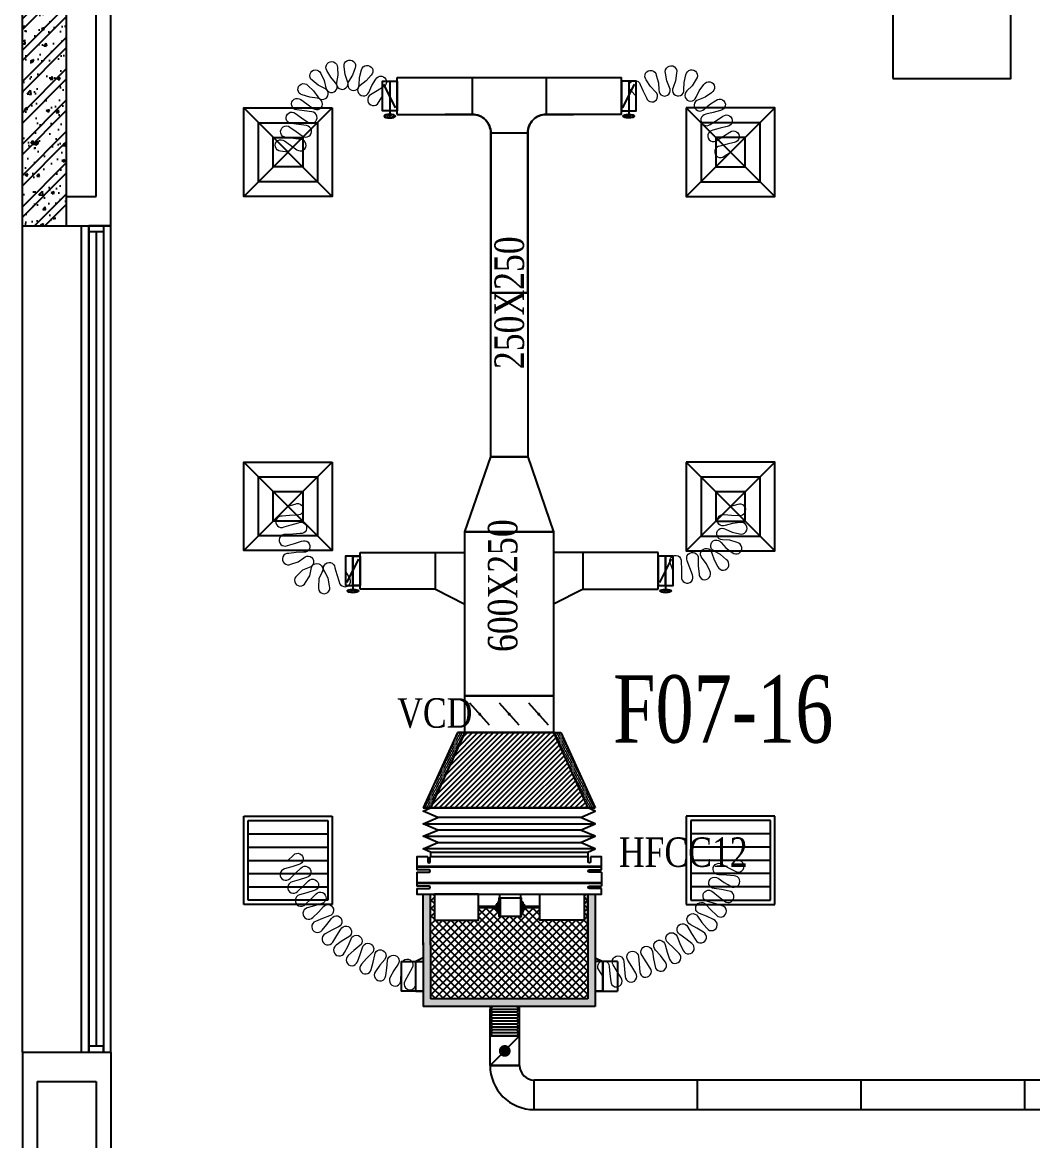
# Model space of a CAD drawing. Header units: metres. Extents: x 352651 to 1421851, y -87441 to -24441.
# Drawn here: x 902682 to 909530, y -48460 to -40880 of the extents above; entities that cross this region are included whole.
import ezdxf

# ---------------------------------------------------------------- set-up
doc = ezdxf.new("R2010")
doc.units = ezdxf.units.M
doc.header["$LTSCALE"] = 300
doc.header["$MEASUREMENT"] = 0
for name, color, linetype in [('bat noi mem', 4, 'CONTINUOUS'), ('CUA', 8, 'CONTINUOUS'), ('CUAGIO', 2, 'CONTINUOUS'), ('HATCH', 145, 'CONTINUOUS'), ('KT', 1, 'CONTINUOUS'), ('THAY', 9, 'CONTINUOUS'), ('thiet bi', 11, 'CONTINUOUS'), ('TUONG', 7, 'CONTINUOUS'), ('vach', 6, 'CONTINUOUS')]:
    doc.layers.add(name, color=color, linetype=linetype)
doc.layers.add('noi mem', color=5, linetype='BATTING', lineweight=0)
doc.styles.add('PHU', font='vntimeh.shx', dxfattribs={"width": 0.8})
doc.styles.add('ROMANS', font='romans.shx', dxfattribs={"width": 0.75, "bigfont": 'romancvn.shx'})
doc.linetypes.add('BATTING', pattern='A,0.0001,-0.1,[134,ltypeshp.shx,S=0.1,R=0,X=-0.1,Y=0],-0.2,[134,ltypeshp.shx,S=0.1,R=180,X=0.1,Y=0],-0.1', length=0.4001)
pattern_1 = [(0, (444795.674, -331479.181), (6.25, 12.5), [0, -12.5])]

# ---------------------------------------------------------------- blocks, each defined once
blk = doc.blocks.new('cot1')
at = {"layer": 'vach'}
blk.add_lwpolyline([(-400, -400), (400, -400), (400, 400), (-400, 400)], close=True, dxfattribs=at)
blk = doc.blocks.new('SAD')
at = {"layer": 'CUAGIO', "color": 8}
for p, q in [((-300, -300), (300, 300)), ((300, -300), (-300, 300))]:
    blk.add_line(p, q, dxfattribs=at)
at = {"layer": 'CUAGIO'}
blk.add_lwpolyline([(300, -300), (300, 300), (-300, 300), (-300, -300)], close=True, dxfattribs=at)
at = {"layer": 'CUAGIO', "color": 8}
for points in [[(200, -200), (200, 200), (-200, 200), (-200, -200)], [(100, -100), (100, 100), (-100, 100), (-100, -100)]]:
    blk.add_lwpolyline(points, close=True, dxfattribs=at)
blk = doc.blocks.new('SAG')
at = {"layer": 'CUAGIO'}
for p, q in [((-300, 300), (-300, -300)), ((300, 300), (-300, 300)), ((300, -300), (300, 300)), ((-300, -300), (300, -300))]:
    blk.add_line(p, q, dxfattribs=at)
at = {"layer": 'CUAGIO', "color": 8}
for p, q in [((-270, 270), (-270, -270)), ((270, 270), (-270, 270)), ((-180, -270), (-180, 270)), ((-90, -270), (-90, 270)), ((0, -270), (0, 270)), ((90, -270), (90, 270)), ((180, -270), (180, 270)), ((270, -270), (270, 270)), ((-270, -270), (270, -270))]:
    blk.add_line(p, q, dxfattribs=at)
blk = doc.blocks.new('1-van gio D200')
at = {"layer": 'CUAGIO'}
h = blk.add_hatch(dxfattribs=at)
h.set_pattern_fill('ANSI31', color=256, scale=100, style=0)
edge = h.paths.add_edge_path()
edge.add_ellipse((486127, -58494), major_axis=(-38.1, 0), ratio=0.310482, start_angle=0, end_angle=360, ccw=False)
for p, q in [((486167, -58437.3), (486087.1, -58277.5)), ((486127, -58257.4), (486127, -58494))]:
    blk.add_line(p, q, dxfattribs=at)
at = {"layer": 'CUAGIO', "const_width": 3}
for points in [[(486127, -58457.4), (486177, -58457.4), (486177, -58257.4), (486077, -58257.4), (486077, -58457.4), (486127, -58457.4)], [(486167, -58437.3), (486087.1, -58277.5)], [(486127, -58257.4), (486127, -58494)]]:
    blk.add_lwpolyline(points, dxfattribs=at)
at = {"layer": 'CUAGIO'}
blk.add_lwpolyline([(486177, -58457.4), (486077, -58457.4), (486077, -58257.4), (486177, -58257.4)], close=True, dxfattribs=at)
at = {"layer": 'CUAGIO', "const_width": 5.35}
blk.add_lwpolyline([(486130.7, -58357.4, -1), (486123.3, -58357.4, -1)], format="xyb", close=True, dxfattribs=at)
at = {"layer": 'CUAGIO', "extrusion": (0, 0, -1)}
blk.add_ellipse((486127, -58494), major_axis=(-38.1, 0), ratio=0.310482, start_param=-1.570796, end_param=4.712389, dxfattribs=at)
blk = doc.blocks.new('bac noi mem')
at = {"layer": 'bat noi mem'}
for p, q in [((493886.7, -64673), (493866.7, -64693)), ((494066.7, -64693), (493866.7, -64693)), ((493866.7, -64693), (493886.7, -64713)), ((493886.7, -64713), (493866.7, -64733)), ((494066.7, -64733), (493866.7, -64733)), ((493866.7, -64733), (493886.7, -64753)), ((494046.7, -64673), (493886.7, -64673)), ((494046.7, -64713), (493886.7, -64713)), ((494046.7, -64673), (494066.7, -64693)), ((494066.7, -64693), (494046.7, -64713)), ((494046.7, -64713), (494066.7, -64733)), ((494066.7, -64733), (494046.7, -64753)), ((493886.7, -64753), (493866.7, -64773)), ((494066.7, -64773), (493866.7, -64773)), ((493866.7, -64773), (493886.7, -64793)), ((493886.7, -64793), (493866.7, -64813)), ((494046.7, -64753), (493886.7, -64753)), ((494046.7, -64793), (493886.7, -64793)), ((494046.7, -64753), (494066.7, -64773)), ((494066.7, -64773), (494046.7, -64793)), ((494046.7, -64793), (494066.7, -64813)), ((494066.7, -64813), (493866.7, -64813)), ((493866.7, -64813), (493886.7, -64833)), ((493886.7, -64833), (493866.7, -64853)), ((494066.7, -64853), (493866.7, -64853)), ((493866.7, -64853), (493886.7, -64873)), ((494046.7, -64833), (493886.7, -64833)), ((494046.7, -64873), (493886.7, -64873)), ((494066.7, -64813), (494046.7, -64833)), ((494046.7, -64833), (494066.7, -64853)), ((494066.7, -64853), (494046.7, -64873))]:
    blk.add_line(p, q, dxfattribs=at)

msp = doc.modelspace()

# ---------------------------------------------------------------- hatches: boundary and pattern name
at = {"layer": 'CUAGIO'}
h = msp.add_hatch(dxfattribs=at)
h.set_pattern_fill('DOTS', color=256, scale=200, style=0)
h.set_pattern_definition(pattern_1)
h.paths.add_polyline_path([(905448.6, -46204), (905398.6, -46204), (905632.1, -45694), (905682.1, -45694)])
h = msp.add_hatch(dxfattribs=at)
h.set_pattern_fill('ANSI31', color=256, scale=200, style=0)
h.set_pattern_definition([(45, (85841.88, -89041.348), (-17.6776695, 17.6776695), [])])
h.paths.add_polyline_path([(906282.1, -45694), (905682.1, -45694), (905448.6, -46204), (906515.6, -46204)])
h = msp.add_hatch(dxfattribs=at)
h.set_pattern_fill('DOTS', color=256, scale=200, style=0)
h.set_pattern_definition(pattern_1)
h.paths.add_polyline_path([(906282.1, -45694), (906332.1, -45694), (906565.6, -46204), (906515.6, -46204)])
h = msp.add_hatch(dxfattribs=at)
h.set_pattern_fill('DOTS', color=2, scale=200, style=0)
h.set_pattern_definition([(0, (354888.366, 9935.93), (6.25, 12.5), [0, -12.5])])
h.paths.add_polyline_path([(906565.6, -46789.5), (906515.6, -46789.5), (906515.6, -47499.5), (905448.6, -47499.5), (905448.6, -47116.9), (905448.6, -46789.5), (905398.6, -46789.5), (905398.6, -47131.9), (905398.6, -47549.5), (906565.6, -47549.5)])
at = {"layer": 'CUAGIO', "ltscale": 1.5}
h = msp.add_hatch(dxfattribs=at)
h.set_pattern_fill('ANSI37', color=9, scale=300, angle=360, style=0)
h.set_pattern_definition([(45, (438603.714, -639.915), (-26.5165043, 26.5165043), []), (135, (438603.714, -639.915), (-26.5165043, -26.5165043), [])])
h.paths.add_polyline_path([(906515.6, -47499.5), (906515.6, -46789.5), (906489.6, -46789.5), (906489.6, -46964.5), (906189.6, -46964.5), (906189.6, -46881.6), (906084.3, -46881.6), (906084.3, -46897.2), (906073.8, -46897.2), (906073.8, -46913), (906063.9, -46913), (906063.9, -46938, -1), (906057.4, -46940.1), (905921.2, -46940.1, -1), (905914.8, -46938), (905914.8, -46913), (905904.9, -46913), (905904.9, -46897.2), (905894.3, -46897.2), (905894.3, -46881.6), (905774.7, -46881.6), (905774.7, -46964.5), (905474.7, -46964.5), (905474.7, -46789.5), (905448.6, -46789.5), (905448.6, -47131.9), (905448.6, -47499.5)])
at = {"layer": 'HATCH', "linetype": 'Continuous'}
h = msp.add_hatch(dxfattribs=at)
h.set_pattern_fill('ANSI32,_O', color=256, scale=400)
h.set_pattern_definition([(45, (444749.62, -347750.56), (-106.066017, 106.066017), []), (45, (444820.33, -347750.56), (-106.066017, 106.066017), [])])
h.paths.add_polyline_path([(902982.1, -39059.6), (902682.1, -39059.6), (902682.1, -39812.4, -0.364811), (902707, -39841.9, -0.364811), (902682.1, -39871.5), (902682.1, -40859.6), (902982.1, -40859.6)])
h.paths.add_polyline_path([(902982.1, -40859.6), (902682.1, -40859.6), (902682.1, -42259.6), (902982.1, -42259.6)])
h = msp.add_hatch(dxfattribs=at)
h.set_pattern_fill('AR-CONC,_O', color=256, scale=30)
h.set_pattern_definition([(50, (444749.62, -347750.56), (215.178055, -18.82564), [22.5, -247.5]), (355, (444749.62, -347750.56), (-41.6254, 225.65764), [18, -198]), (100.4514, (444767.56, -347752.12), (173.552815, 206.83186), [19.12206, -210.34263]), (46.1842, (444749.62, -347690.56), (320.17231, -49.6557), [33.75, -371.25]), (96.6356, (444776.3, -347694.7), (280.39881, 292.23536), [28.68309, -315.5139]), (351.1842, (444749.62, -347690.56), (280.39858, 292.23558), [27, -297]), (21, (444779.62, -347705.56), (179.072116, -120.78567), [22.5, -247.5]), (326, (444779.62, -347705.56), (72.9946, 217.54501), [18, -198]), (71.4514, (444794.55, -347715.62), (252.06679, 96.75915), [19.12206, -210.34263]), (37.5, (444749.624, -347750.555), (3.647957, 99.868156), [0, -195.6, 0, -201, 0, -198.75]), (7.5, (444749.62, -347750.56), (78.920861, 118.323514), [0, -114.6, 0, -191.1, 0, -75.75]), (327.5, (444682.724, -347750.555), (160.146731, -6.766462), [0, -75, 0, -234, 0, -310.5]), (317.5, (444652.72, -347750.56), (174.95585, 30.031495), [0, -97.5, 0, -155.4, 0, -220.5])])
h.paths.add_polyline_path([(902982.1, -39059.6), (902682.1, -39059.6), (902682.1, -39812.4, -0.364811), (902707, -39841.9, -0.364811), (902682.1, -39871.5), (902682.1, -40859.6), (902982.1, -40859.6)])
h.paths.add_polyline_path([(902982.1, -40859.6), (902682.1, -40859.6), (902682.1, -42259.6), (902982.1, -42259.6)])

# ---------------------------------------------------------------- linework, layer by layer
at = {"layer": 'bat noi mem'}
for p, q in [((905448.6, -46204), (906515.6, -46204)), ((906515.6, -46204), (905448.6, -46204)), ((905398.6, -46311.2), (906565.6, -46311.2)), ((906465.6, -46268.3), (905498.6, -46268.3)), ((906465.6, -46354), (905498.6, -46354)), ((905398.6, -46396.9), (906565.6, -46396.9)), ((905498.6, -46439.8), (906465.6, -46439.8)), ((906565.6, -46482.6), (905398.6, -46482.6))]:
    msp.add_line(p, q, dxfattribs=at)
for points in [[(905448.6, -46504), (905398.6, -46482.6), (905498.6, -46439.8), (905398.6, -46396.9), (905498.6, -46354), (905398.6, -46311.2), (905498.6, -46268.3), (905398.6, -46225.5), (905448.6, -46204)], [(906515.6, -46504), (906565.6, -46482.6), (906465.6, -46439.8), (906565.6, -46396.9), (906465.6, -46354), (906565.6, -46311.2), (906465.6, -46268.3), (906565.6, -46225.5), (906515.6, -46204)]]:
    msp.add_lwpolyline(points, dxfattribs=at)
at = {"layer": 'CUA', "linetype": 'Continuous'}
for p, q in [((903132.1, -47859.6), (903132.1, -42259.6)), ((903132.1, -42259.6), (903132.1, -47859.6)), ((903232.1, -42259.6), (903232.1, -47859.6)), ((903182.1, -42299.6), (903182.1, -47819.6))]:
    msp.add_line(p, q, dxfattribs=at)
for points in [[(903232.1, -42259.6), (903232.1, -42299.6), (903132.1, -42299.6), (903132.1, -42259.6)], [(903232.1, -47859.6), (903232.1, -47819.6), (903132.1, -47819.6), (903132.1, -47859.6)]]:
    msp.add_lwpolyline(points, close=True, dxfattribs=at)
at = {"layer": 'CUAGIO'}
for p, q in [((905222.1, -41504), (905222.1, -41254)), ((905732.1, -41504), (905732.1, -41254)), ((906232.1, -41254), (906232.1, -41504)), ((906742.1, -41504), (906742.1, -41254)), ((905857.1, -41629), (906107.1, -41629)), ((904972.1, -44722.2), (904972.1, -44472.2)), ((904972.1, -44472.2), (905682.1, -44472.2)), ((905482.1, -44722.2), (905482.1, -44472.2)), ((906992.1, -44472.2), (906282.1, -44472.2)), ((906482.1, -44722.2), (906482.1, -44472.2)), ((906992.1, -44722.2), (906992.1, -44472.2)), ((905482.1, -44722.2), (904972.1, -44722.2)), ((905482.1, -44722.2), (905682.1, -44822.2)), ((906482.1, -44722.2), (906282.1, -44822.2)), ((906482.1, -44722.2), (906992.1, -44722.2)), ((906282.1, -45444), (905682.1, -45444)), ((905849.1, -45643.3), (905715.2, -45494.8)), ((906049.1, -45643.3), (905915.2, -45494.8)), ((906249.1, -45643.3), (906115.2, -45494.8)), ((905632.1, -45694), (905398.6, -46204)), ((905682.1, -45694), (905448.6, -46204)), ((905682.1, -45694), (905632.1, -45694)), ((905632.1, -45694), (906332.1, -45694)), ((905682.1, -45694), (905632.1, -45694)), ((906282.1, -45694), (906515.6, -46204)), ((906282.1, -45694), (906332.1, -45694)), ((906282.1, -45694), (906332.1, -45694)), ((906332.1, -45694), (906565.6, -46204)), ((906565.6, -46204), (905398.6, -46204)), ((905398.6, -46204), (906565.6, -46204)), ((905448.6, -46204), (906515.6, -46204)), ((906515.6, -46204), (905448.6, -46204)), ((905398.6, -47131.9), (905398.6, -46789.5)), ((905448.6, -47131.9), (905448.6, -46789.5)), ((906515.6, -47116.9), (906515.6, -46789.5)), ((905398.6, -47116.9), (905398.6, -47549.5)), ((905448.6, -47116.9), (905448.6, -47499.5)), ((906515.6, -47116.9), (906515.6, -47497.8)), ((905248.9, -47245.6), (905248.9, -47445.6)), ((905348.6, -47445.6), (905348.6, -47245.6)), ((905348.6, -47445.6), (905348.6, -47245.6)), ((906615.6, -47245.6), (906615.6, -47445.6)), ((906615.6, -47445.6), (906615.6, -47245.6)), ((906715.3, -47245.6), (906715.3, -47445.6)), ((905348.6, -47445.6), (905248.9, -47445.6)), ((906615.6, -47445.6), (906715.3, -47445.6)), ((905851.8, -47949.5), (905851.8, -47569.5)), ((906051.8, -47749.5), (906051.8, -47549.5)), ((906051.8, -47749.5), (905851.8, -47949.5)), ((906051.8, -47949.5), (906051.8, -47749.5)), ((905851.8, -47949.5), (906051.8, -47949.5)), ((913850.7, -48049.6), (906151.8, -48049.6)), ((906151.8, -48249.6), (913517.1, -48248.3))]:
    msp.add_line(p, q, dxfattribs=at)
at = {"layer": 'CUAGIO', "ltscale": 1.5}
msp.add_line((905222.1, -41254), (906742.1, -41254), dxfattribs=at)
at = {"layer": 'CUAGIO', "color": 2}
for p, q in [((906515.6, -46789.5), (906515.6, -47499.5)), ((906565.6, -46789.5), (906565.6, -47549.5)), ((906515.6, -47499.5), (905448.6, -47499.5)), ((906565.6, -47549.5), (905398.6, -47549.5)), ((905851.8, -47749.5), (906051.8, -47749.5)), ((906051.8, -47949.5), (905851.8, -47949.5)), ((906151.8, -48249.6), (906151.8, -48049.6)), ((907257.1, -48248.3), (907257.1, -48048.3)), ((908367.1, -48248.3), (908367.1, -48048.3)), ((909477.1, -48248.3), (909477.1, -48048.3))]:
    msp.add_line(p, q, dxfattribs=at)
at = {"layer": 'CUAGIO'}
for points in [[(905222.1, -41504), (905732.1, -41504, -0.414214), (905857.1, -41629), (905857.1, -42714), (906107.1, -42714), (906107.1, -41629, -0.414214), (906232.1, -41504), (906417.1, -41504)], [(906742.1, -41504), (906232.1, -41504, 0.414214), (906107.1, -41629), (906107.1, -42714), (905857.1, -42714), (905857.1, -41629, 0.414214), (905732.1, -41504), (905547.1, -41504)]]:
    msp.add_lwpolyline(points, format="xyb", dxfattribs=at)
for points in [[(905857.1, -43824), (905857.1, -42714), (906107.1, -42714), (906107.1, -43824)], [(906282.1, -44334), (905682.1, -44334), (905857.1, -43824), (906107.1, -43824)], [(904972.1, -44697.2), (904922.1, -44697.2), (904922.1, -44497.2), (904972.1, -44497.2)], [(906992.1, -44697.2), (907042.1, -44697.2), (907042.1, -44497.2), (906992.1, -44497.2)], [(905682.1, -45444), (906282.1, -45444), (906282.1, -45694), (905682.1, -45694)], [(906051.8, -47549.5), (905851.8, -47549.5), (905851.8, -47749.5), (906051.8, -47749.5)]]:
    msp.add_lwpolyline(points, close=True, dxfattribs=at)
at = {"layer": 'CUAGIO', "color": 2}
msp.add_lwpolyline([(905682.1, -44334), (906282.1, -44334), (906282.1, -45444), (905682.1, -45444)], close=True, dxfattribs=at)
at = {"layer": 'CUAGIO'}
for points, const_width in [([(905777.1, -45569, 1), (905787.1, -45569, 1)], 10), ([(905977.1, -45569, 1), (905987.1, -45569, 1)], 10), ([(906177.1, -45569, 1), (906187.1, -45569, 1)], 10), ([(905971.8, -47851.5, -1), (905931.8, -47851.5, -1)], 40)]:
    msp.add_lwpolyline(points, format="xyb", close=True, dxfattribs=dict(at, const_width=const_width))
for points in [[(905398.6, -47220.4), (905348.6, -47245.6)], [(906565.6, -47220.4), (906615.6, -47245.6)], [(905248.9, -47245.6), (905348.6, -47245.6)], [(905348.6, -47245.6), (905398.6, -47245.6)], [(906615.6, -47245.6), (906565.6, -47245.6)], [(906715.3, -47245.6), (906615.6, -47245.6)], [(905398.6, -47445.6), (905348.6, -47445.6)], [(905348.6, -47445.6), (905398.6, -47445.6)], [(906565.6, -47445.6), (906615.6, -47445.6)], [(906615.6, -47445.6), (906565.6, -47445.6)]]:
    msp.add_lwpolyline(points, dxfattribs=at)
for radius in [300, 100]:
    msp.add_arc((906151.8, -47949.5), radius, 180, 270, dxfattribs=at)
at = {"layer": 'noi mem', "linetype": 'ByBlock', "ltscale": 1.5}
for points in [[(904482.1, -41759.6), (904431.1, -41752.7, -1.333333), (904458.7, -41683), (904500.6, -41712.9), (904542.5, -41742.8, 1.333333), (904570.1, -41673), (904519.1, -41666.2), (904468, -41659.3, -1.333333), (904495.6, -41589.6), (904537.5, -41619.5), (904579.4, -41649.4, 1.333333), (904607, -41579.7), (904556, -41572.8), (904504.9, -41566, -1.333333), (904532.5, -41496.2), (904574.4, -41526.1), (904616.4, -41556, 1.333333), (904643.9, -41486.3), (904592.9, -41479.4), (904541.8, -41472.6, -1.333333), (904569.4, -41402.8), (904611.3, -41432.8), (904653, -41462.9, 1.333333), (904680.9, -41393.3), (904630.1, -41386.2), (904579.5, -41371.5, -1.333333), (904616.8, -41306.4), (904655, -41342.7), (904683.8, -41384.1, 1.333333), (904732.9, -41327.4), (904687.8, -41304.8), (904646.5, -41272.2, -1.333333), (904705.5, -41225.9), (904727.3, -41273.9), (904738.4, -41323, 1.333333), (904805.2, -41288.9), (904771.9, -41251.1), (904745.9, -41205.3, -1.333333), (904818, -41184.7), (904820.1, -41237.3), (904812, -41287, 1.333333), (904886.7, -41280.5), (904870.1, -41233), (904863.1, -41180.7, -1.333333), (904937.7, -41188.7), (904919.9, -41238.3), (904893.7, -41281.2, 1.333333), (904965.4, -41303.3), (904967.8, -41253), (904981, -41202, -1.333333), (905047.1, -41237.4), (905012, -41276.7), (904971.6, -41306.6, 1.333333), (905029.7, -41354), (905050.9, -41308.3), (905077.3, -41264.1, -1.333333), (905130.5, -41316.9), (905086.5, -41343.7), (905042.5, -41370.4, 1.333333), (905095.7, -41423.3), (905122.1, -41379)], [(906842.1, -41379), (906807.4, -41342.2, -1.333333), (906869.4, -41300), (906890.8, -41345.9), (906911.7, -41391.7, 1.333333), (906974.1, -41350.1), (906939.8, -41313.2), (906911, -41269.8, -1.333333), (906979.1, -41238.5), (906993.3, -41288.7), (906996.1, -41337.7, 1.333333), (907069.2, -41321.1), (907050.6, -41275.7), (907041.8, -41224.3, -1.333333), (907116.8, -41223.1), (907109.4, -41274.8), (907092.2, -41320.8, 1.333333), (907165.8, -41335.2), (907167.1, -41286.1), (907179.8, -41235.5, -1.333333), (907248.9, -41264.8), (907221.3, -41309), (907186.9, -41344.2, 1.333333), (907248.4, -41387.1), (907269.5, -41342.7), (907301.5, -41301.5, -1.333333), (907352.9, -41356.2), (907309.8, -41385.5), (907264.1, -41403.8, 1.333333), (907303.1, -41467.9), (907340.3, -41435.8), (907382.9, -41408.3, -1.333333), (907413.1, -41476.9), (907364, -41489.7), (907315, -41502.4, 1.333333), (907345.1, -41571.1), (907387.6, -41543.7), (907430.2, -41516.3, -1.333333), (907460.3, -41585), (907411.3, -41597.7), (907362.2, -41610.3, 1.333333), (907392.3, -41679), (907434.9, -41651.6), (907477.5, -41624.2, -1.333333), (907507.5, -41692.9), (907458.5, -41705.6), (907409.5, -41718.3, 1.333333), (907439.6, -41787), (907482.1, -41759.6)], [(904482.1, -44159.6), (904530.4, -44145.3, -1.333333), (904543.5, -44219.2), (904493.3, -44222.4), (904443.1, -44225.7, 1.333333), (904456.3, -44299.6), (904504.5, -44285.3), (904552.8, -44271, -1.333333), (904565.9, -44344.9), (904515.7, -44348.2), (904465.5, -44351.4, 1.333333), (904478.7, -44425.3), (904526.9, -44411), (904575.2, -44396.8, -1.333333), (904588.3, -44470.6), (904538.1, -44473.9), (904487.2, -44478.7, 1.333333), (904502.3, -44552.1), (904551, -44536.4), (904589.3, -44508.5, -1.333333), (904625.7, -44574.1), (904581.8, -44591.9), (904543.8, -44629.2, 1.333333), (904601.8, -44676.7), (904630.9, -44632.1), (904639.7, -44585.6, -1.333333), (904711.2, -44608.4), (904691.4, -44651.4), (904689.2, -44704.7, 1.333333), (904764.1, -44699.6), (904754.7, -44647.1), (904731.2, -44603.9, -1.333333), (904800.7, -44575.8), (904813.8, -44623.2), (904829.1, -44671.1, 1.333333), (904897.6, -44640.5), (904872.1, -44597.2)], [(907092.1, -44597.2), (907074.7, -44549.5, -1.333333), (907148.5, -44536), (907149.1, -44586.7), (907149.8, -44637.4, 1.333333), (907223.6, -44623.8), (907206.1, -44576.2), (907188.7, -44528.6, -1.333333), (907262.4, -44515), (907263.1, -44565.7), (907268.5, -44617.6, 1.333333), (907340.8, -44597.7), (907318.9, -44550.4), (907289, -44511.2, -1.333333), (907355.7, -44476.8), (907370.3, -44523.8), (907396.3, -44569.1, 1.333333), (907454.3, -44521.6), (907415, -44487.2), (907371.8, -44463.6, -1.333333), (907418.8, -44405.1), (907451.2, -44442.1), (907493.4, -44472.9, 1.333333), (907527.1, -44406), (907477.3, -44390.4), (907428.2, -44386.4, -1.333333), (907447.3, -44313.9), (907492, -44334.5), (907543, -44345.6, 1.333333), (907546.7, -44270.7), (907494.8, -44276.7), (907446.2, -44290.5, -1.333333), (907438.3, -44215.9), (907488.7, -44219.1), (907539.3, -44221.9, 1.333333), (907530.9, -44147.4), (907482.1, -44161.5)], [(904482.1, -46559.6), (904519.2, -46523.9, -1.333333), (904557.1, -46588.6), (904507.8, -46603.5), (904458.6, -46618.3, 1.333333), (904496.5, -46683.1), (904533.6, -46647.4), (904570.6, -46611.7, -1.333333), (904608.5, -46676.5), (904559.3, -46691.3), (904510, -46706.2, 1.333333), (904547.9, -46770.9), (904585, -46735.3), (904622, -46699.6, -1.333333), (904659.9, -46764.3), (904610.7, -46779.2), (904561.4, -46794, 1.333333), (904599.3, -46858.8), (904636.4, -46823.1), (904673.5, -46787.4, -1.333333), (904711.3, -46852.2), (904662.1, -46867), (904612.8, -46882.4, 1.333333), (904651.2, -46946.8), (904688.2, -46910.7), (904722.8, -46873.2, -1.333333), (904764.4, -46935.6), (904716.4, -46953.1), (904668.8, -46973.5, 1.333333), (904713.7, -47033.6), (904746.8, -46993.8), (904777.2, -46952.8, -1.333333), (904825.3, -47010.3), (904779.4, -47032.9), (904734.4, -47058.4, 1.333333), (904785.5, -47113.3), (904814.1, -47070.1), (904839.9, -47026, -1.333333), (904893.9, -47078), (904850.8, -47105.4), (904808.8, -47135.7, 1.333333), (904865.6, -47184.6), (904889.3, -47138.7), (904910.1, -47092, -1.333333), (904969.5, -47137.8), (904929.6, -47169.8), (904891.1, -47204.4, 1.333333), (904952.9, -47246.9), (904971.5, -47198.6), (904987.1, -47150, -1.333333), (905051.1, -47189.1), (905014.9, -47225.2), (904980.4, -47263.8, 1.333333), (905046.4, -47299.4), (905059.7, -47249.3), (905070, -47199.3, -1.333333), (905137.8, -47231.2), (905105.8, -47271), (905075.6, -47313.1, 1.333333), (905145.1, -47341.3), (905152.9, -47290.1), (905157.7, -47239.3, -1.333333), (905228.6, -47263.7), (905201, -47306.7), (905175.7, -47351.8, 1.333333), (905247.8, -47372.3), (905250, -47320.6), (905250.6, -47269.2, -1.333333), (905323.3, -47287.6), (905299.3, -47333.1), (905275.3, -47378.6, 1.333333), (905348, -47397), (905348.6, -47345.6)], [(906615.6, -47345.6), (906588.9, -47301.8, -1.333333), (906660, -47278.1), (906664.9, -47329.2), (906669.8, -47380.3, 1.333333), (906740.9, -47356.6), (906714.2, -47312.8), (906687.5, -47269, -1.333333), (906758.6, -47245.3), (906763.5, -47296.3), (906768.4, -47347.4, 1.333333), (906839.5, -47323.7), (906812.8, -47279.9), (906786, -47236.1, -1.333333), (906857.2, -47212.4), (906862, -47263.5), (906867.2, -47314.7, 1.333333), (906938.3, -47290.6), (906911.2, -47246.8), (906882.3, -47204.9, -1.333333), (906952, -47177.3), (906959.5, -47227.7), (906970.4, -47278.2, 1.333333), (907038.3, -47246.5), (907006.6, -47205.7), (906972.8, -47167.6, -1.333333), (907038.8, -47131.9), (907052.3, -47181), (907069.1, -47229.9, 1.333333), (907132.8, -47190.3), (907096.4, -47153.6), (907058.3, -47119.7, -1.333333), (907119.6, -47076.4), (907138.8, -47123.6), (907161.3, -47170.2, 1.333333), (907219.8, -47123.3), (907179.4, -47091.2), (907137.6, -47062.1, -1.333333), (907193.2, -47011.8), (907217.9, -47056.4), (907245.8, -47099.9, 1.333333), (907298.3, -47046.4), (907254.3, -47019.3), (907209.4, -46995.4, -1.333333), (907258.7, -46938.9), (907288.5, -46980.2), (907321.3, -47020.1, 1.333333), (907367.1, -46960.8), (907320.2, -46939.1), (907272.7, -46920.7, -1.333333), (907315, -46858.7), (907349.5, -46896.2), (907386.8, -46931.9, 1.333333), (907425.3, -46867.5), (907376.1, -46851.6), (907326.8, -46838.9, -1.333333), (907361.3, -46772.4), (907400, -46805.5), (907441.4, -46836.5, 1.333333), (907471.9, -46768), (907421.2, -46758), (907370.7, -46751.4, -1.333333), (907397.1, -46681.2), (907439.5, -46709.4), (907484.2, -46735.3, 1.333333), (907506.4, -46663.7), (907454.8, -46659.8), (907403.6, -46657.8, -1.333333), (907423.3, -46585.4), (907468.5, -46609.7), (907513.7, -46633.9, 1.333333), (907533.4, -46561.6), (907482.1, -46559.6)]]:
    msp.add_lwpolyline(points, format="xyb", dxfattribs=at)
at = {"layer": 'THAY', "linetype": 'Continuous'}
for p, q in [((902682.1, -47859.6), (902682.1, -42259.6)), ((903082.1, -47859.6), (903082.1, -42259.6))]:
    msp.add_line(p, q, dxfattribs=at)
msp.add_lwpolyline([(903282.1, -47859.6), (903282.1, -42259.6), (903132.1, -42259.6), (903132.1, -47859.6)], close=True, dxfattribs=at)
at = {"layer": 'thiet bi'}
for p, q in [((905448.6, -46504), (906515.6, -46504)), ((905448.6, -46504), (905448.6, -46535.5)), ((906515.6, -46504), (906515.6, -46535.5)), ((906607.6, -46601.5), (905356.6, -46601.5)), ((906607.6, -46606.5), (905356.6, -46606.5)), ((906607.6, -46712.5), (905356.6, -46712.5)), ((906607.6, -46717.5), (905356.6, -46717.5)), ((905914.8, -46841.1), (905904.9, -46841.1)), ((905904.9, -46841.1), (905904.9, -46913)), ((905918, -46811.6), (905918, -46789.5)), ((905921.2, -46814), (905921.2, -46940.1)), ((906057.4, -46814), (906057.4, -46940.1)), ((906060.7, -46811.6), (906060.7, -46789.5)), ((906063.9, -46841.1), (906073.8, -46841.1)), ((906073.8, -46841.1), (906073.8, -46913)), ((905894.3, -46872.5), (905774.7, -46872.5)), ((905774.7, -46872.5), (905774.7, -46881.6)), ((905894.3, -46881.6), (905774.7, -46881.6)), ((905904.9, -46856.8), (905894.3, -46856.8)), ((905894.3, -46856.8), (905894.3, -46897.2)), ((905904.9, -46897.2), (905894.3, -46897.2)), ((905914.8, -46913), (905904.9, -46913)), ((906063.9, -46913), (906073.8, -46913)), ((906073.8, -46856.8), (906084.3, -46856.8)), ((906073.8, -46897.2), (906084.3, -46897.2)), ((906084.3, -46856.8), (906084.3, -46897.2)), ((906189.6, -46872.5), (906084.3, -46872.5)), ((906189.6, -46881.6), (906084.3, -46881.6))]:
    msp.add_line(p, q, dxfattribs=at)
for points in [[(905430.6, -46535.5), (905356.6, -46535.5), (905356.6, -46623)], [(906517.6, -46535.5), (905446.6, -46535.5)], [(906607.6, -46623), (906607.6, -46535.5), (906533.6, -46535.5)], [(905356.6, -46639), (905356.6, -46734)], [(906607.6, -46639), (906607.6, -46734)], [(905356.6, -46750), (905356.6, -46789.5), (906607.6, -46789.5), (906607.6, -46750)]]:
    msp.add_lwpolyline(points, dxfattribs=at)
for points in [[(905430.6, -46535.5), (905430.6, -46567.5, 1), (905446.6, -46567.5), (905446.6, -46535.5)], [(906533.6, -46535.5), (906533.6, -46567.5, -1), (906517.6, -46567.5), (906517.6, -46535.5)], [(905356.6, -46639), (905438.6, -46639, 1), (905438.6, -46623), (905356.6, -46623)], [(906607.6, -46639), (906525.6, -46639, -1), (906525.6, -46623), (906607.6, -46623)], [(905356.6, -46750), (905438.6, -46750, 1), (905438.6, -46734), (905356.6, -46734)], [(906607.6, -46750), (906525.6, -46750, -1), (906525.6, -46734), (906607.6, -46734)]]:
    msp.add_lwpolyline(points, format="xyb", dxfattribs=at)
for points in [[(905474.7, -46964.5), (905774.7, -46964.5), (905774.7, -46789.5), (905474.7, -46789.5)], [(906063.9, -46940.1), (905914.8, -46940.1), (905914.8, -46814), (906063.9, -46814)], [(906489.6, -46964.5), (906189.6, -46964.5), (906189.6, -46789.5), (906489.6, -46789.5)]]:
    msp.add_lwpolyline(points, close=True, dxfattribs=at)
for centre, start, end in [((905918, -46815.1), 18.04953, 161.95047), ((906060.7, -46815.1), 18.04953, 161.95047), ((905918, -46939), 198.04953, 341.95047), ((906060.7, -46939), 198.04953, 341.95047)]:
    msp.add_arc(centre, 3.41, start, end, dxfattribs=at)
at = {"layer": 'TUONG'}
for p, q in [((902682.1, -42259.6), (902682.1, -39059.6)), ((902982.1, -42259.6), (902982.1, -39059.6)), ((903282.1, -42259.6), (903282.1, -39059.6)), ((903182.1, -42059.6), (903182.1, -39259.6)), ((902982.1, -42059.6), (903182.1, -42059.6)), ((902682.1, -42259.6), (903282.1, -42259.6)), ((902682.1, -47859.6), (902682.1, -49259.6)), ((902682.1, -47859.6), (903282.1, -47859.6)), ((903282.1, -47859.6), (903282.1, -48559.6)), ((902782.1, -48059.6), (902782.1, -48559.6)), ((902782.1, -48059.6), (903182.1, -48059.6)), ((903182.1, -48059.6), (903182.1, -48559.6))]:
    msp.add_line(p, q, dxfattribs=at)

# ---------------------------------------------------------------- block references
at = {"layer": 'CUAGIO'}
for name, p in [('1-van gio D200', (419045.1, 16978.3)), ('bac noi mem', (411985.1, 17123.4))]:
    msp.add_blockref(name, p, dxfattribs=at)
at = {"layer": 'CUAGIO', "xscale": -1}
for p in [(1392919.2, 16978.3), (1391049.2, 13760.2), (1393169.2, 13760.2)]:
    msp.add_blockref('1-van gio D200', p, dxfattribs=at)
for name, p, rotation in [('SAD', (904482.1, -41759.6), 180), ('SAD', (904482.1, -44159.6), 180), ('SAG', (904482.1, -46559.6), 270)]:
    msp.add_blockref(name, p, dxfattribs=dict(at, rotation=rotation))
at = {"layer": 'CUAGIO'}
for name, p, rotation in [('SAD', (907482.1, -41759.6), 180), ('SAD', (907482.1, -44161.5), 180), ('SAG', (907482.1, -46559.6), 90)]:
    msp.add_blockref(name, p, dxfattribs=dict(at, rotation=rotation))
at = {"layer": 'vach'}
msp.add_blockref('cot1', (908982.1, -40859.6), dxfattribs=at)

# ---------------------------------------------------------------- texts
at = {"layer": 'CUAGIO', "color": 2, "char_height": 200, "attachment_point": 1, "rotation": 90, "style": 'PHU'}
for s, insert, width in [('250x250', (905881.8, -43229.7), 788.836), ('600x250', (905837.4, -45147.5), 1155.253)]:
    msp.add_mtext(s, dxfattribs=dict(at, insert=insert, width=width))
at = {"layer": 'CUAGIO', "color": 2, "char_height": 200, "attachment_point": 1, "style": 'PHU'}
for s, insert, width in [('VCD', (905222.4, -45460.6), 439.881), ('hfcc12', (906724.9, -46404), 924.737)]:
    msp.add_mtext(s, dxfattribs=dict(at, insert=insert, width=width))
at = {"layer": 'KT', "ltscale": 1.5, "insert": (906686.4, -45305.8), "char_height": 456.096, "width": 2517.297, "attachment_point": 1, "style": 'ROMANS'}
msp.add_mtext('{\\fTimes New Roman|b0|i0|c0|p18;F07-16}', dxfattribs=at)

doc.saveas('drawing.dxf')
